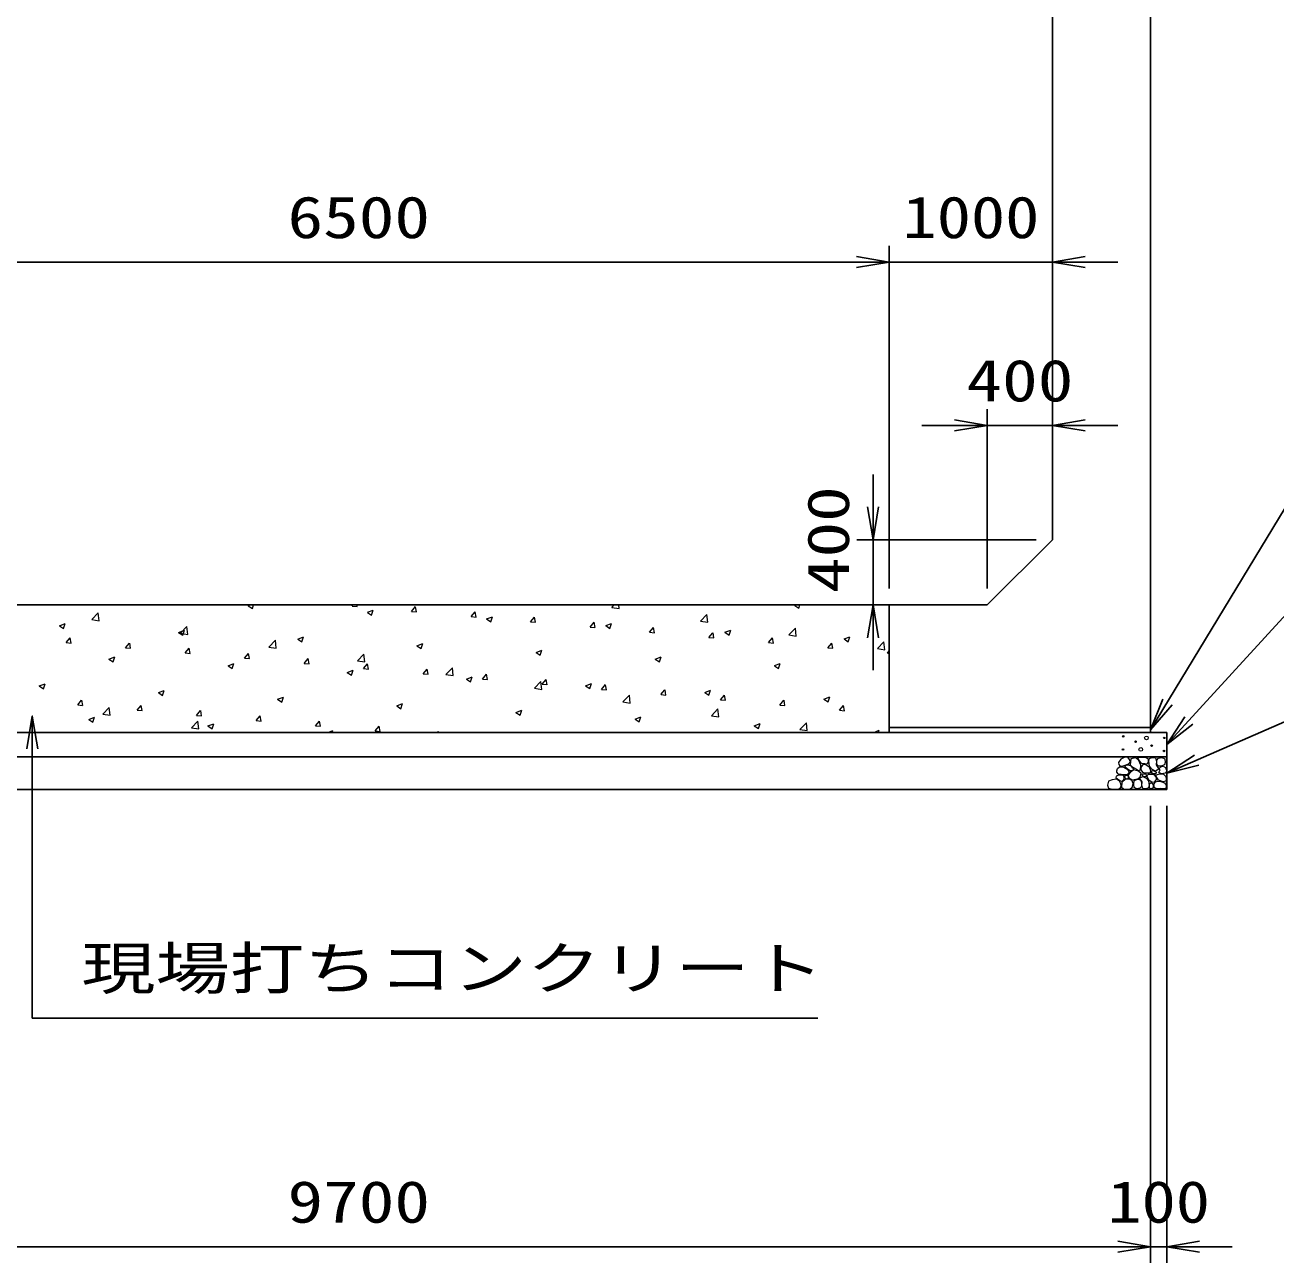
# Model space of a CAD drawing. Units: millimetres at full size. Extents: x 0 to 84100, y 0 to 59400.
# Drawn here: x 66006 to 73662, y 28720 to 36302 of the extents above; entities that cross this region are included whole.
import ezdxf
from ezdxf.enums import TextEntityAlignment as Align

# ---------------------------------------------------------------- set-up
doc = ezdxf.new("R2010")
doc.units = ezdxf.units.MM
for name, color, linetype, lineweight in [('D-DCR-HCHn', 4, 'Continuous', 9), ('D-STR-DIM', 7, 'Continuous', 25), ('D-STR-STRn', 1, 'Continuous', 25), ('D-STR-TXT', 7, 'Continuous', 25)]:
    doc.layers.add(name, color=color, linetype=linetype, lineweight=lineweight)
doc.styles.add('ＭＳ ゴシック', font='')
doc.styles.get('ＭＳ ゴシック').set_extended_font_data('MS Gothic')

# ---------------------------------------------------------------- blocks, each defined once
blk = doc.blocks.new('open_arrow')
at = {"color": 0, "linetype": 'Continuous', "lineweight": -2}
blk.add_lwpolyline([(7.5, 1.25), (0, 0), (7.5, -1.25)], dxfattribs=at)

msp = doc.modelspace()

# ---------------------------------------------------------------- linework, layer by layer
at = {"layer": 'D-DCR-HCHn'}
for p, q in [((66415.145, 32660.599), (66454.712, 32701.837)), ((66460.335, 32653.516), (66454.723, 32701.76)), ((67373.045, 32745.668), (67384.33, 32750)), ((67373.118, 32745.583), (67398.387, 32728.539)), ((67398.42, 32728.54), (67405.62, 32750)), ((68009.018, 32742.476), (68015.332, 32750)), ((68009.058, 32742.443), (68039.422, 32739.786)), ((68039.674, 32739.692), (68037.772, 32750)), ((68103.108, 32704.983), (68138.677, 32718.637)), ((68103.18, 32704.898), (68128.449, 32687.854)), ((68128.481, 32687.856), (68138.782, 32718.554)), ((68373.388, 32710.598), (68397.878, 32739.784)), ((68373.426, 32710.565), (68403.79, 32707.908)), ((68404.041, 32707.812), (68398.168, 32739.655)), ((68737.757, 32678.719), (68762.247, 32707.906)), ((68768.409, 32675.931), (68762.535, 32707.774)), ((69600.743, 32735.028), (69615.109, 32750)), ((69600.803, 32734.919), (69645.983, 32727.911)), ((69645.934, 32727.944), (69643.368, 32750)), ((70720.129, 32746.773), (70728.536, 32750)), ((70720.198, 32746.689), (70745.467, 32729.645)), ((70745.499, 32729.648), (70752.328, 32750)), ((66216.15, 32622.507), (66251.719, 32636.161)), ((66216.224, 32622.422), (66241.493, 32605.378)), ((66241.525, 32605.379), (66251.826, 32636.077)), ((66415.203, 32660.496), (66460.383, 32653.489)), ((68737.794, 32678.687), (68768.158, 32676.03)), ((68833.171, 32664.298), (68868.74, 32677.951)), ((68833.241, 32664.213), (68858.511, 32647.169)), ((68858.543, 32647.171), (68868.843, 32677.869)), ((69102.126, 32646.841), (69126.616, 32676.028)), ((69102.162, 32646.809), (69132.526, 32644.152)), ((69132.777, 32644.051), (69126.903, 32675.894)), ((69466.496, 32614.963), (69490.986, 32644.149)), ((69497.144, 32612.17), (69491.271, 32644.013)), ((69563.233, 32623.612), (69598.803, 32637.266)), ((69563.303, 32623.528), (69588.572, 32606.484)), ((69588.604, 32606.487), (69598.905, 32637.185)), ((70142.902, 32650.943), (70182.469, 32692.181)), ((70142.961, 32650.833), (70188.141, 32643.826)), ((70188.092, 32643.86), (70182.48, 32692.104)), ((66257.658, 32519.753), (66282.149, 32548.939)), ((66288.318, 32516.981), (66282.444, 32548.824)), ((66946.212, 32581.822), (66981.782, 32595.476)), ((66946.285, 32581.737), (66971.554, 32564.693)), ((66957.303, 32576.514), (66996.87, 32617.752)), ((66957.361, 32576.411), (67002.541, 32569.403)), ((66971.587, 32564.695), (66981.887, 32595.393)), ((67002.493, 32569.431), (66996.881, 32617.676)), ((67676.275, 32541.137), (67711.844, 32554.791)), ((67701.648, 32524.01), (67711.949, 32554.708)), ((69466.531, 32614.93), (69496.895, 32612.274)), ((69830.865, 32583.085), (69855.355, 32612.271)), ((69830.899, 32583.052), (69861.263, 32580.396)), ((69861.512, 32580.29), (69855.638, 32612.132)), ((70195.234, 32551.207), (70219.724, 32580.393)), ((70195.267, 32551.174), (70225.631, 32548.518)), ((70225.88, 32548.409), (70220.006, 32580.252)), ((70293.296, 32582.927), (70328.866, 32596.581)), ((70293.365, 32582.843), (70318.634, 32565.799)), ((70318.666, 32565.802), (70328.966, 32596.5)), ((70559.604, 32519.329), (70584.094, 32548.515)), ((70590.247, 32516.528), (70584.374, 32548.371)), ((70685.06, 32566.859), (70724.627, 32608.096)), ((70685.119, 32566.747), (70730.299, 32559.74)), ((70730.251, 32559.775), (70724.638, 32608.02)), ((71023.359, 32542.242), (71058.928, 32555.896)), ((71023.426, 32542.159), (71048.695, 32525.114)), ((71048.728, 32525.118), (71059.028, 32555.816)), ((66257.703, 32519.72), (66288.067, 32517.063)), ((66622.028, 32487.875), (66646.518, 32517.061)), ((66622.071, 32487.842), (66652.435, 32485.185)), ((66652.686, 32485.101), (66646.812, 32516.944)), ((66986.397, 32455.997), (67010.887, 32485.183)), ((67017.053, 32453.22), (67011.18, 32485.063)), ((67499.461, 32492.43), (67539.028, 32533.667)), ((67499.519, 32492.325), (67544.699, 32485.318)), ((67544.651, 32485.347), (67539.039, 32533.591)), ((67676.347, 32541.053), (67701.616, 32524.008)), ((68406.338, 32500.452), (68441.907, 32514.106)), ((68406.409, 32500.368), (68431.678, 32483.323)), ((68431.71, 32483.326), (68442.01, 32514.024)), ((69136.4, 32459.767), (69171.97, 32473.42)), ((69161.771, 32442.641), (69172.072, 32473.339)), ((70559.635, 32519.296), (70589.999, 32516.64)), ((70923.973, 32487.45), (70948.463, 32516.637)), ((70924.003, 32487.418), (70954.367, 32484.762)), ((70954.615, 32484.648), (70948.742, 32516.491)), ((71227.218, 32482.774), (71266.785, 32524.012)), ((71227.277, 32482.662), (71272.457, 32475.655)), ((71272.409, 32475.691), (71266.796, 32523.935)), ((71288.342, 32455.572), (71300, 32469.465)), ((66519.379, 32417.976), (66554.949, 32431.63)), ((66519.453, 32417.892), (66544.722, 32400.848)), ((66544.754, 32400.849), (66555.054, 32431.547)), ((66986.439, 32455.964), (67016.803, 32453.307)), ((67249.442, 32377.291), (67285.011, 32390.945)), ((67274.815, 32360.164), (67285.116, 32390.862)), ((67350.766, 32424.118), (67375.257, 32453.305)), ((67350.807, 32424.086), (67381.171, 32421.429)), ((67381.421, 32421.34), (67375.547, 32453.182)), ((67715.136, 32392.24), (67739.626, 32421.427)), ((67715.175, 32392.208), (67745.539, 32389.551)), ((67745.789, 32389.459), (67739.915, 32421.302)), ((68041.619, 32408.345), (68081.186, 32449.583)), ((68041.677, 32408.239), (68086.857, 32401.232)), ((68079.505, 32360.362), (68103.995, 32389.548)), ((68086.81, 32401.262), (68081.197, 32449.507)), ((68110.156, 32357.578), (68104.283, 32389.421)), ((69136.47, 32459.683), (69161.739, 32442.639)), ((69866.463, 32419.081), (69902.033, 32432.735)), ((69866.532, 32418.998), (69891.801, 32401.954)), ((69891.833, 32401.957), (69902.133, 32432.655)), ((70596.526, 32378.396), (70632.095, 32392.05)), ((70621.895, 32361.272), (70632.195, 32391.97)), ((71288.372, 32455.54), (71300, 32454.523)), ((67249.514, 32377.207), (67274.783, 32360.163)), ((67979.505, 32336.606), (68015.074, 32350.26)), ((67979.576, 32336.522), (68004.845, 32319.478)), ((68004.877, 32319.48), (68015.177, 32350.178)), ((68079.544, 32360.33), (68109.908, 32357.673)), ((68443.874, 32328.484), (68468.365, 32357.67)), ((68443.912, 32328.451), (68474.276, 32325.795)), ((68474.524, 32325.698), (68468.65, 32357.541)), ((68583.777, 32324.26), (68623.344, 32365.498)), ((68583.836, 32324.154), (68629.015, 32317.147)), ((68628.968, 32317.178), (68623.355, 32365.422)), ((68808.244, 32296.606), (68832.734, 32325.792)), ((68838.892, 32293.817), (68833.018, 32325.66)), ((70596.593, 32378.313), (70621.863, 32361.269)), ((66092.546, 32254.131), (66128.116, 32267.784)), ((66092.62, 32254.046), (66117.889, 32237.002)), ((66117.921, 32237.003), (66128.221, 32267.701)), ((68709.568, 32295.921), (68745.137, 32309.575)), ((68709.637, 32295.837), (68734.906, 32278.793)), ((68734.939, 32278.795), (68745.239, 32309.493)), ((68808.28, 32296.573), (68838.644, 32293.917)), ((69125.935, 32240.176), (69165.503, 32281.413)), ((69125.994, 32240.068), (69171.174, 32233.061)), ((69171.126, 32233.093), (69165.513, 32281.338)), ((69172.613, 32264.728), (69197.103, 32293.914)), ((69172.648, 32264.695), (69203.012, 32262.039)), ((69203.259, 32261.937), (69197.386, 32293.78)), ((69439.63, 32255.236), (69475.2, 32268.889)), ((69439.699, 32255.152), (69464.968, 32238.108)), ((69465, 32238.111), (69475.3, 32268.809)), ((69536.982, 32232.849), (69561.473, 32262.036)), ((69567.627, 32230.056), (69561.753, 32261.899)), ((66328.145, 32137.639), (66352.635, 32166.826)), ((66358.801, 32134.867), (66352.927, 32166.71)), ((66822.609, 32213.445), (66858.179, 32227.099)), ((66822.681, 32213.361), (66847.95, 32196.317)), ((66847.982, 32196.319), (66858.283, 32227.017)), ((67552.672, 32172.76), (67588.241, 32186.414)), ((67552.743, 32172.677), (67578.012, 32155.632)), ((67578.044, 32155.634), (67588.344, 32186.332)), ((69537.016, 32232.817), (69567.38, 32230.161)), ((69668.093, 32156.091), (69707.661, 32197.329)), ((69713.284, 32149.008), (69707.672, 32197.253)), ((69901.352, 32200.971), (69925.842, 32230.158)), ((69901.384, 32200.939), (69931.748, 32198.283)), ((69931.995, 32198.176), (69926.121, 32230.018)), ((70169.693, 32214.55), (70205.262, 32228.204)), ((70169.761, 32214.468), (70195.03, 32197.423)), ((70195.062, 32197.426), (70205.362, 32228.124)), ((70265.721, 32169.093), (70290.211, 32198.279)), ((70265.753, 32169.061), (70296.117, 32166.405)), ((70296.362, 32166.295), (70290.489, 32198.138)), ((70630.09, 32137.215), (70654.581, 32166.401)), ((70660.73, 32134.414), (70654.857, 32166.257)), ((70899.756, 32173.865), (70935.325, 32187.519)), ((70899.822, 32173.783), (70925.091, 32156.738)), ((70925.123, 32156.742), (70935.424, 32187.44)), ((66328.188, 32137.607), (66358.552, 32134.95)), ((66482.495, 32081.662), (66522.062, 32122.9)), ((66527.685, 32074.58), (66522.072, 32122.825)), ((66692.515, 32105.761), (66717.005, 32134.947)), ((66692.557, 32105.729), (66722.921, 32103.072)), ((66723.168, 32102.987), (66717.295, 32134.83)), ((67056.884, 32073.883), (67081.374, 32103.069)), ((67087.536, 32071.106), (67081.662, 32102.949)), ((68282.735, 32132.075), (68318.304, 32145.729)), ((68282.805, 32131.992), (68308.074, 32114.948)), ((68308.106, 32114.95), (68318.406, 32145.648)), ((69012.797, 32091.39), (69048.367, 32105.044)), ((69012.866, 32091.307), (69038.135, 32074.263)), ((69038.167, 32074.265), (69048.467, 32104.963)), ((69668.152, 32155.983), (69713.332, 32148.976)), ((70210.251, 32072.006), (70249.819, 32113.244)), ((70255.442, 32064.924), (70249.83, 32113.169)), ((70630.121, 32137.183), (70660.485, 32134.526)), ((70994.46, 32105.337), (71018.95, 32134.523)), ((70994.489, 32105.305), (71024.853, 32102.648)), ((71025.098, 32102.534), (71019.224, 32134.377)), ((66395.776, 32049.6), (66431.346, 32063.253)), ((66395.848, 32049.516), (66421.118, 32032.472)), ((66421.149, 32032.473), (66431.45, 32063.171)), ((66482.552, 32081.56), (66527.732, 32074.553)), ((67024.653, 31997.577), (67064.22, 32038.815)), ((67056.925, 32073.851), (67087.289, 32071.194)), ((67069.843, 31990.496), (67064.23, 32038.74)), ((67125.839, 32008.914), (67161.408, 32022.568)), ((67125.91, 32008.831), (67151.179, 31991.787)), ((67151.211, 31991.788), (67161.511, 32022.486)), ((67421.253, 32042.005), (67445.743, 32071.191)), ((67421.293, 32041.972), (67451.657, 32039.316)), ((67451.904, 32039.226), (67446.03, 32071.068)), ((67785.623, 32010.127), (67810.113, 32039.313)), ((67785.661, 32010.094), (67816.025, 32007.438)), ((67816.271, 32007.345), (67810.398, 32039.188)), ((68149.992, 31978.248), (68174.482, 32007.435)), ((68180.639, 31975.464), (68174.765, 32007.307)), ((69742.86, 32050.705), (69778.429, 32064.358)), ((69742.928, 32050.622), (69768.197, 32033.578)), ((69768.229, 32033.581), (69778.529, 32064.279)), ((70210.31, 32071.897), (70255.49, 32064.89)), ((70472.923, 32010.019), (70508.492, 32023.673)), ((70472.989, 32009.937), (70498.258, 31992.893)), ((70498.29, 31992.896), (70508.591, 32023.594)), ((70752.409, 31987.922), (70791.977, 32029.159)), ((70797.6, 31980.839), (70791.988, 32029.084)), ((67024.71, 31997.475), (67069.89, 31990.468)), ((67860.515, 31970), (67891.471, 31981.883)), ((67887.613, 31970), (67891.573, 31981.802)), ((68150.029, 31978.216), (68180.393, 31975.56)), ((68534.189, 31970), (68538.851, 31975.557)), ((68540.134, 31970), (68539.133, 31975.427)), ((70752.468, 31987.812), (70797.648, 31980.805)), ((71204.72, 31970), (71238.555, 31982.988)), ((71234.32, 31970), (71238.652, 31982.91))]:
    msp.add_line(p, q, dxfattribs=at)
for points in [[(72767.988, 31779.601), (72774.036, 31785.086), (72775.103, 31790.792), (72771.586, 31803.305), (72761.29, 31817.61), (72738.996, 31816.105), (72717.429, 31805.811), (72702.805, 31785.597), (72704.979, 31772.456), (72711.98, 31765.716), (72723.231, 31763.215), (72739.489, 31767.483), (72760.711, 31774.481)], [(72826.553, 31736.214), (72839.311, 31740.569), (72840.575, 31768.678), (72827.488, 31797.359), (72810.552, 31813.536), (72778.597, 31807.032), (72775.867, 31771.913), (72786.184, 31759.876), (72814.261, 31744.301)], [(72930.31, 31813.906), (72937.244, 31793.102), (72934.933, 31769.988), (72951.113, 31744.562), (72930.31, 31733.005), (72907.195, 31744.562), (72893.327, 31763.053), (72888.704, 31793.102), (72893.327, 31809.283), (72907.195, 31816.217)], [(72948.802, 31811.594), (72969.605, 31816.217), (72988.096, 31806.971), (72990.408, 31786.168), (72985.785, 31769.988), (72962.67, 31763.053), (72946.49, 31763.053), (72939.556, 31774.611), (72939.556, 31800.037)], [(72722.403, 31670.331), (72732.105, 31675.079), (72739.11, 31683.822), (72739.281, 31695.084), (72735.058, 31705.627), (72719.811, 31707.625), (72704.946, 31708.018), (72690.519, 31702.512), (72688.151, 31693.273), (72700.46, 31682.195), (72715.445, 31673.15)], [(72706.628, 31711.832), (72701.312, 31716.874), (72694.524, 31725.68), (72692.855, 31733.275), (72696.856, 31747.685), (72710.912, 31758.67), (72731.093, 31757.89), (72758.302, 31743.001), (72767.914, 31730.757), (72764.848, 31716.784), (72755.222, 31710.04), (72746.401, 31709.145), (72732.637, 31709.524), (72719.192, 31711.002)], [(72750.029, 31685.265), (72745.817, 31688.446), (72742.314, 31693.505), (72742.19, 31700.431), (72746.586, 31706.067), (72754.231, 31707.977), (72760.644, 31706.179), (72762.296, 31700.442), (72763.104, 31694.835), (72762.119, 31687.456), (72756.025, 31684.127)], [(72795.202, 31745.711), (72793.546, 31739.566), (72787.989, 31735.193), (72775.81, 31733.302), (72764.695, 31739.802), (72754.408, 31749.138), (72745.142, 31757.333), (72745.365, 31763.462), (72751.264, 31768.875), (72765.797, 31770.356), (72778.53, 31764.383), (72787.989, 31755.165), (72792.719, 31750.556)], [(72786.797, 31679.532), (72822.171, 31686.129), (72837.218, 31698.266), (72841.97, 31717.263), (72827.287, 31731.629), (72798.677, 31739.69), (72777.03, 31726.761), (72763.039, 31709.347), (72766.998, 31691.67)], [(72852.534, 31625.643), (72846.114, 31644.905), (72848.254, 31666.308), (72833.272, 31689.85), (72852.534, 31700.551), (72873.937, 31689.85), (72886.778, 31672.728), (72891.059, 31644.905), (72886.778, 31629.924), (72873.937, 31623.503)], [(72891.015, 31758.431), (72902.573, 31730.693), (72893.327, 31719.136), (72865.589, 31719.136), (72854.032, 31723.759), (72842.475, 31739.939), (72842.475, 31753.808), (72854.032, 31772.299), (72867.901, 31774.611)], [(72856.815, 31700.551), (72846.114, 31709.112), (72850.394, 31715.533), (72865.376, 31715.533), (72871.796, 31713.393), (72876.077, 31704.832), (72869.656, 31698.411)], [(72888.918, 31677.009), (72878.217, 31702.692), (72886.778, 31713.393), (72912.461, 31713.393), (72923.162, 31709.112), (72933.863, 31694.131), (72933.863, 31681.289), (72923.162, 31664.167), (72910.321, 31662.027)], [(72925.687, 31733.005), (72937.244, 31723.759), (72932.621, 31716.824), (72916.441, 31716.824), (72909.507, 31719.136), (72904.884, 31728.382), (72911.818, 31735.316)], [(72948.845, 31677.009), (72931.723, 31702.692), (72933.863, 31709.112), (72957.406, 31715.533), (72978.808, 31713.393), (72993.79, 31700.551), (72995.93, 31685.57), (72993.79, 31670.588), (72976.668, 31666.308)], [(72992.719, 31753.808), (72999.654, 31733.005), (72990.408, 31719.136), (72967.293, 31716.824), (72951.512, 31723.599), (72958.048, 31739.939), (72953.425, 31749.185), (72962.67, 31758.431), (72976.539, 31763.053)], [(72690.028, 31622.493), (72705.163, 31624.274), (72715.134, 31629.787), (72719.165, 31642.722), (72719.055, 31654.963), (72709.828, 31671.678), (72691.758, 31682.822), (72664.269, 31678.403), (72642.547, 31670.334), (72637.357, 31646.125), (72641.97, 31628.257), (72663.116, 31622.877)], [(72787.648, 31673.637), (72772.694, 31682.556), (72746.56, 31682.292), (72725.07, 31663.525), (72721.357, 31634.899), (72735.147, 31624.245), (72771.902, 31621.871), (72788.269, 31631.633), (72792.828, 31654.06)], [(72835.412, 31627.783), (72816.15, 31623.503), (72799.028, 31632.064), (72796.888, 31651.326), (72799.032, 31674.878), (72822.571, 31682.327), (72837.553, 31678.603), (72843.973, 31662.027), (72843.973, 31638.484)], [(72893.199, 31629.924), (72893.199, 31655.606), (72903.9, 31662.027), (72914.601, 31655.606), (72916.741, 31640.625), (72914.601, 31627.783), (72899.619, 31623.503)], [(72940.284, 31623.503), (72925.302, 31629.924), (72921.022, 31651.326), (72929.583, 31666.308), (72944.565, 31670.588), (72963.827, 31668.448), (72985.229, 31659.887), (72995.93, 31647.045), (72995.93, 31632.064), (72989.51, 31623.503), (72963.827, 31625.643)]]:
    msp.add_lwpolyline(points, close=True, dxfattribs=at)
msp.add_lwpolyline([(72856.568, 31818.547), (72873.907, 31816.446), (72885.742, 31808.701), (72885.374, 31789.819), (72879.486, 31776.087), (72864.975, 31776.185), (72844.893, 31779.153), (72835.201, 31793.689), (72825.918, 31803.492), (72823.116, 31814.345), (72835.901, 31818.547), (72856.918, 31818.547)], dxfattribs=at)
for centre, radius in [((72732.803, 31945.221), 4.5), ((72874.996, 31936.145), 11.25), ((72983.909, 31936.145), 4.5), ((72731.091, 31864.955), 4.5), ((72808.437, 31912.459), 4.5), ((72840.004, 31864.955), 11.25), ((72906.563, 31888.641), 4.5), ((72982.197, 31855.879), 4.5)]:
    msp.add_circle(centre, radius, dxfattribs=at)
at = {"layer": 'D-STR-DIM'}
for p, q in [((71300, 32850), (71300, 34950)), ((71300, 32850), (71300, 34950)), ((64800, 34850), (71300, 34850)), ((70900, 34850), (72700, 34850)), ((71900, 32850), (71900, 33950)), ((72300, 33250), (72300, 33950)), ((71500, 33850), (72700, 33850)), ((71200, 33550), (71200, 32350)), ((72200, 33150), (71100, 33150)), ((71800, 32750), (71100, 32750)), ((72900, 31520), (72900, 28720)), ((72900, 31520), (72900, 28720)), ((73000, 31520), (73000, 28720)), ((63200, 28820), (72900, 28820)), ((72500, 28820), (73400, 28820))]:
    msp.add_line(p, q, dxfattribs=at)
at = {"layer": 'D-STR-STRn'}
for p, q in [((72900, 39400), (72900, 32000)), ((72300, 38350), (72300, 33150)), ((71900, 32750), (72300, 33150)), ((71900, 32750), (64200, 32750)), ((71300, 32750), (71300, 31970)), ((73000, 31970), (63100, 31970)), ((72900, 32000), (71300, 32000)), ((72900, 32000), (72900, 31970)), ((73000, 31970), (73000, 31620)), ((73000, 31820), (63100, 31820)), ((73000, 31620), (63100, 31620))]:
    msp.add_line(p, q, dxfattribs=at)
at = {"layer": 'D-STR-TXT'}
for points in [[(72900, 31985), (73800, 33470), (74000, 33470), (79067.513, 33470)], [(73000, 31895), (73800, 32770), (74000, 32770), (77703.046, 32770)], [(66050, 32070), (66050, 30220), (66250, 30220), (70862.69, 30220)], [(73000, 31720), (73800, 32070), (74000, 32070), (75329.442, 32070)]]:
    msp.add_lwpolyline(points, dxfattribs=at)

# ---------------------------------------------------------------- block references
at = {"layer": 'D-STR-DIM', "xscale": 26.7, "yscale": 26.7}
for p, rotation in [((71300, 34850), 180), ((71300, 34850), 180), ((71900, 33850), 180), ((71200, 33150), 90), ((71200, 32750), 270), ((72900, 28820), 180), ((72900, 28820), 180)]:
    msp.add_blockref('open_arrow', p, dxfattribs=dict(at, rotation=rotation))
for p in [(72300, 34850), (72300, 33850), (73000, 28820)]:
    msp.add_blockref('open_arrow', p, dxfattribs=at)
at = {"layer": 'D-STR-TXT', "xscale": 26.7, "yscale": 26.7}
for p, rotation in [((72900, 31985), 58.8), ((66050, 32070), 270), ((73000, 31895), 47.6), ((73000, 31720), 23.6)]:
    msp.add_blockref('open_arrow', p, dxfattribs=dict(at, rotation=rotation))

# ---------------------------------------------------------------- texts
at = {"layer": 'D-STR-DIM', "style": 'ＭＳ ゴシック'}
for s, width, p in [('6500', 1.25, (68050, 35125)), ('1000', 1.2, (71800, 35125)), ('400', 1.25, (72100, 34125)), ('9700', 1.25, (68050, 29095)), ('100', 1.2, (72950, 29095))]:
    msp.add_text(s, height=256.6, dxfattribs=dict(at, width=width)).set_placement(p, align=Align.MIDDLE_CENTER)
at = {"layer": 'D-STR-DIM', "style": 'ＭＳ ゴシック', "width": 1.25}
msp.add_text('400', height=256.6, rotation=90, dxfattribs=at).set_placement((70925, 33150), align=Align.MIDDLE_CENTER)
at = {"layer": 'D-STR-TXT', "style": 'ＭＳ ゴシック', "width": 1.3}
msp.add_text('現場打ちコンクリート', height=256.6, dxfattribs=at).set_placement((66350, 30320), align=Align.BOTTOM_LEFT)

doc.saveas('drawing.dxf')
